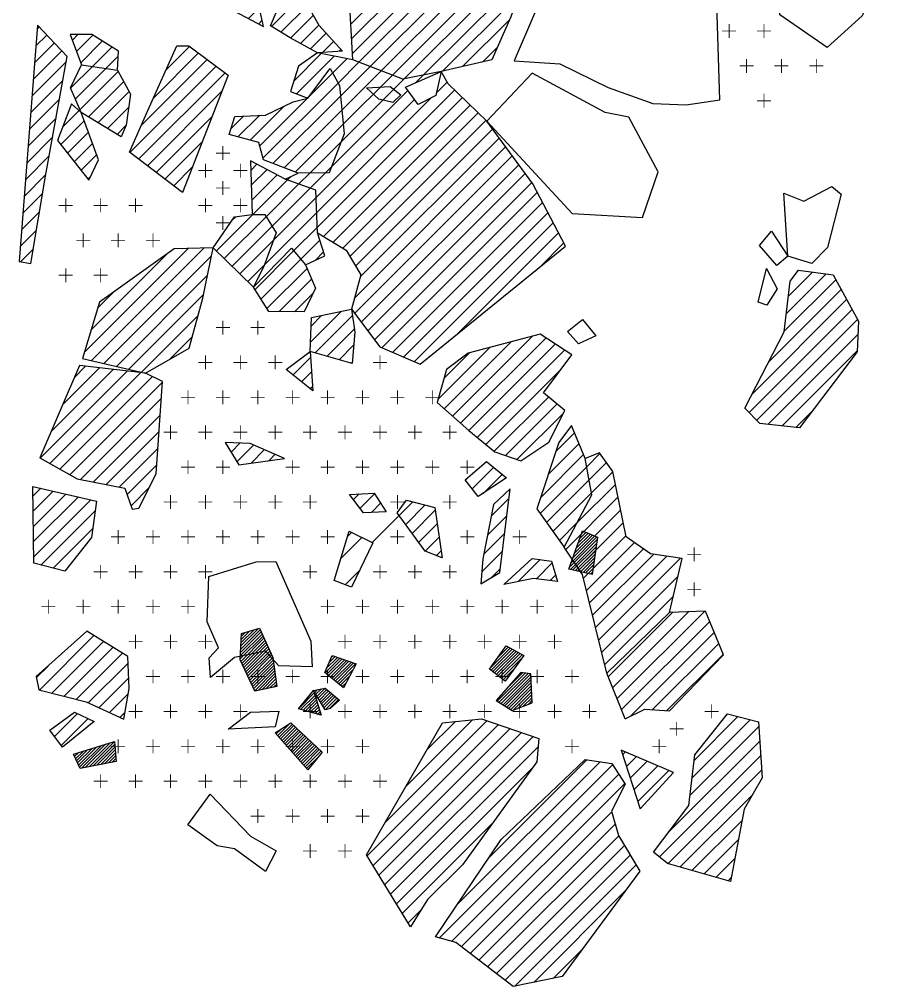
# Model space of a CAD drawing. Header units: metres. Extents: x -461 to -343, y -1670 to -1350.
# Drawn here: x -461.3 to -361.1, y -1670.4 to -1559.5 of the extents above; entities that cross this region are included whole.
import ezdxf

# ---------------------------------------------------------------- set-up
doc = ezdxf.new("R2010")
doc.units = ezdxf.units.M
doc.header["$LTSCALE"] = 25
doc.header["$MEASUREMENT"] = 0
doc.layers.get('0').update_dxf_attribs({"linetype": 'CONTINUOUS'})
for name, color, linetype in [('FEUER', 1, 'CONTINUOUS'), ('KNOCHEN', 2, 'CONTINUOUS'), ('KNOCHENSCHRAFF', 2, 'CONTINUOUS'), ('STEINE', 4, 'CONTINUOUS')]:
    doc.layers.add(name, color=color, linetype=linetype)

# ---------------------------------------------------------------- blocks, each defined once
blk = doc.blocks.new('*X1')
at = {"color": 0}
for p, q in [((-398.11, -1621.76), (-395.14, -1618.79)), ((-397.91, -1621.21), (-395.39, -1618.68)), ((-397.72, -1620.66), (-395.64, -1618.58)), ((-397.52, -1620.1), (-395.89, -1618.48)), ((-397.32, -1619.55), (-396.14, -1618.37)), ((-397.12, -1619), (-396.39, -1618.27)), ((-396.92, -1618.44), (-396.64, -1618.17)), ((-398.31, -1622.31), (-395.11, -1619.11)), ((-398.17, -1622.53), (-395.16, -1619.52)), ((-397.89, -1622.59), (-395.22, -1619.93)), ((-397.6, -1622.66), (-395.28, -1620.34)), ((-397.31, -1622.73), (-395.34, -1620.76)), ((-397.02, -1622.79), (-395.4, -1621.17)), ((-396.73, -1622.86), (-395.46, -1621.58)), ((-396.44, -1622.92), (-395.52, -1621.99)), ((-396.16, -1622.99), (-395.58, -1622.41)), ((-395.87, -1623.05), (-395.64, -1622.82)), ((-435.99, -1632.41), (-433.51, -1629.93)), ((-435.97, -1632.04), (-433.62, -1629.69)), ((-435.95, -1631.66), (-433.73, -1629.45)), ((-435.93, -1631.29), (-433.92, -1629.29)), ((-435.91, -1630.92), (-434.43, -1629.44)), ((-435.89, -1630.55), (-434.93, -1629.59)), ((-435.87, -1630.17), (-435.44, -1629.74)), ((-436, -1632.78), (-433.4, -1630.18)), ((-435.92, -1633.06), (-433.29, -1630.42)), ((-435.81, -1633.3), (-433.18, -1630.66)), ((-435.7, -1633.54), (-433.07, -1630.91)), ((-435.59, -1633.78), (-432.96, -1631.15)), ((-435.47, -1634.02), (-432.85, -1631.39)), ((-435.36, -1634.26), (-432.74, -1631.64)), ((-435.25, -1634.5), (-432.63, -1631.88)), ((-435.14, -1634.74), (-432.52, -1632.12)), ((-407.37, -1633.85), (-405.08, -1631.56)), ((-407.25, -1634.08), (-404.85, -1631.68)), ((-407.06, -1634.24), (-404.62, -1631.81)), ((-406.86, -1634.39), (-404.39, -1631.93)), ((-406.66, -1634.55), (-404.17, -1632.06)), ((-406.5, -1632.63), (-405.31, -1631.43)), ((-406.46, -1634.7), (-403.94, -1632.18)), ((-405.63, -1631.4), (-405.54, -1631.31)), ((-435.03, -1634.99), (-432.41, -1632.37)), ((-434.91, -1635.23), (-432.29, -1632.61)), ((-434.8, -1635.47), (-432.25, -1632.92)), ((-434.69, -1635.71), (-432.21, -1633.23)), ((-426.29, -1634.38), (-424.61, -1632.7)), ((-426.11, -1633.85), (-424.87, -1632.61)), ((-426.1, -1634.54), (-424.34, -1632.79)), ((-425.9, -1634.7), (-424.08, -1632.88)), ((-425.82, -1633.21), (-425.14, -1632.52)), ((-425.7, -1634.86), (-423.81, -1632.97)), ((-425.54, -1632.57), (-425.4, -1632.43)), ((-425.51, -1635.02), (-423.55, -1633.05)), ((-425.31, -1635.17), (-423.28, -1633.14)), ((-425.12, -1635.33), (-423.02, -1633.23)), ((-424.92, -1635.49), (-422.75, -1633.32)), ((-406.26, -1634.85), (-403.71, -1632.31)), ((-406.06, -1635.01), (-403.67, -1632.62)), ((-434.58, -1635.95), (-432.16, -1633.54)), ((-434.47, -1636.19), (-432.12, -1633.85)), ((-434.35, -1636.43), (-432.08, -1634.16)), ((-433.97, -1636.41), (-432.03, -1634.47)), ((-424.73, -1635.65), (-423.07, -1633.99)), ((-406.56, -1637.63), (-403.35, -1634.42)), ((-406.34, -1637.76), (-403.03, -1634.46)), ((-406.12, -1637.9), (-402.72, -1634.5)), ((-405.86, -1635.16), (-404.66, -1633.97)), ((-405.55, -1636.27), (-403.66, -1634.38)), ((-433.52, -1636.31), (-431.99, -1634.78)), ((-433.06, -1636.2), (-431.95, -1635.09)), ((-432.61, -1636.1), (-431.91, -1635.4)), ((-424.53, -1635.81), (-423.48, -1634.76)), ((-424.34, -1635.96), (-423.89, -1635.52)), ((-405.9, -1638.03), (-402.69, -1634.82)), ((-405.68, -1638.17), (-402.67, -1635.16)), ((-405.46, -1638.3), (-402.66, -1635.5)), ((-432.15, -1636), (-431.86, -1635.71)), ((-429.19, -1638.34), (-427.52, -1636.67)), ((-427.69, -1636.49), (-427.6, -1636.4)), ((-427.6, -1636.4), (-427.58, -1636.38)), ((-427.47, -1636.62), (-427.14, -1636.3)), ((-427.34, -1636.84), (-426.71, -1636.21)), ((-427.2, -1637.06), (-426.28, -1636.14)), ((-427.07, -1637.29), (-426.08, -1636.3)), ((-426.94, -1637.51), (-425.89, -1636.46)), ((-426.81, -1637.73), (-425.7, -1636.62)), ((-405.24, -1638.43), (-402.64, -1635.84)), ((-405.02, -1638.57), (-402.63, -1636.17)), ((-404.74, -1638.64), (-402.61, -1636.51)), ((-429.09, -1638.59), (-427.44, -1636.94)), ((-428.81, -1638.67), (-427.35, -1637.21)), ((-428.53, -1638.75), (-427.27, -1637.49)), ((-428.26, -1638.82), (-427.19, -1637.76)), ((-426.68, -1637.95), (-425.51, -1636.78)), ((-426.55, -1638.18), (-425.32, -1636.95)), ((-426.42, -1638.4), (-425.13, -1637.11)), ((-426.29, -1638.62), (-424.93, -1637.27)), ((-425.81, -1638.5), (-424.74, -1637.43)), ((-404.17, -1638.42), (-402.6, -1636.85)), ((-403.6, -1638.21), (-402.58, -1637.19)), ((-403.03, -1638), (-402.56, -1637.53)), ((-427.98, -1638.9), (-427.11, -1638.03)), ((-427.7, -1638.97), (-427.03, -1638.3)), ((-427.42, -1639.05), (-426.94, -1638.57)), ((-427.15, -1639.13), (-426.86, -1638.84)), ((-426.87, -1639.2), (-426.78, -1639.11)), ((-431.88, -1641.39), (-431.35, -1640.86)), ((-431.72, -1641.58), (-430.32, -1640.18)), ((-431.55, -1641.77), (-430.04, -1640.26)), ((-431.39, -1641.95), (-429.86, -1640.43)), ((-431.22, -1642.14), (-429.68, -1640.6)), ((-431.06, -1642.33), (-429.5, -1640.77)), ((-430.89, -1642.52), (-429.31, -1640.94)), ((-430.73, -1642.71), (-429.13, -1641.11)), ((-453.32, -1645.15), (-450.42, -1642.25)), ((-430.56, -1642.9), (-428.95, -1641.28)), ((-430.4, -1643.08), (-428.77, -1641.46)), ((-430.23, -1643.27), (-428.59, -1641.63)), ((-430.06, -1643.46), (-428.4, -1641.8)), ((-429.9, -1643.65), (-428.22, -1641.97)), ((-429.73, -1643.84), (-428.04, -1642.14)), ((-454.76, -1644.46), (-453.51, -1643.21)), ((-454.64, -1644.7), (-452.99, -1643.05)), ((-454.53, -1644.95), (-452.47, -1642.89)), ((-454.42, -1645.19), (-451.96, -1642.73)), ((-454.2, -1645.32), (-451.44, -1642.56)), ((-453.76, -1645.23), (-450.93, -1642.4)), ((-452.88, -1645.06), (-450.39, -1642.57)), ((-452.44, -1644.97), (-450.36, -1642.9)), ((-452, -1644.88), (-450.33, -1643.22)), ((-429.57, -1644.02), (-427.86, -1642.31)), ((-429.4, -1644.21), (-427.68, -1642.49)), ((-429.24, -1644.4), (-427.49, -1642.66)), ((-429.07, -1644.59), (-427.31, -1642.83)), ((-428.91, -1644.78), (-427.13, -1643)), ((-428.74, -1644.96), (-426.95, -1643.17)), ((-428.58, -1645.15), (-426.77, -1643.34)), ((-455.1, -1643.74), (-455.06, -1643.7)), ((-454.98, -1643.98), (-454.54, -1643.54)), ((-454.87, -1644.22), (-454.02, -1643.38)), ((-451.55, -1644.8), (-450.3, -1643.55)), ((-451.11, -1644.71), (-450.28, -1643.87)), ((-450.67, -1644.62), (-450.25, -1644.2)), ((-428.41, -1645.34), (-427.06, -1643.99)), ((-450.23, -1644.54), (-450.22, -1644.52))]:
    blk.add_line(p, q, dxfattribs=at)
blk = doc.blocks.new('*X4')
at = {"color": 0}
for p, q in [((-459.41, -1562.5), (-458.17, -1561.26)), ((-459.26, -1560.58), (-459.03, -1560.35)), ((-455.26, -1561.88), (-454.6, -1561.22)), ((-454.77, -1563.16), (-452.9, -1561.29)), ((-459.56, -1564.41), (-457.3, -1562.16)), ((-454.28, -1564.44), (-451.81, -1561.96)), ((-459.7, -1566.33), (-456.44, -1563.06)), ((-452.94, -1564.87), (-450.71, -1562.64)), ((-445.96, -1568.49), (-440.79, -1563.32)), ((-444.54, -1565.3), (-441.81, -1562.57)), ((-429.88, -1566.55), (-426.72, -1563.39)), ((-459.85, -1568.24), (-455.93, -1564.31)), ((-451.4, -1565.09), (-449.99, -1563.68)), ((-447.35, -1571.65), (-439.78, -1564.08)), ((-429.56, -1568), (-425.25, -1563.69)), ((-425.42, -1565.63), (-423.78, -1563.99)), ((-424.79, -1566.77), (-422.41, -1564.39)), ((-455.44, -1567.37), (-452.94, -1564.87)), ((-454.91, -1568.6), (-451.4, -1565.09)), ((-454.37, -1569.83), (-449.98, -1565.44)), ((-448.66, -1574.73), (-438.76, -1564.83)), ((-447.66, -1575.49), (-437.75, -1565.58)), ((-428.19, -1568.4), (-425.42, -1565.63)), ((-424.52, -1568.27), (-421.13, -1564.88)), ((-424.36, -1569.88), (-419.85, -1565.37)), ((-413.02, -1565.61), (-412.94, -1565.53)), ((-460, -1570.16), (-456.32, -1566.47)), ((-453.41, -1570.64), (-449.36, -1566.59)), ((-433.41, -1575.39), (-424.79, -1566.77)), ((-424.44, -1573.49), (-417.24, -1566.29)), ((-424.2, -1571.48), (-418.57, -1565.85)), ((-415.91, -1566.73), (-415.04, -1565.85)), ((-413.53, -1567.88), (-412.3, -1566.65)), ((-452.31, -1571.31), (-448.75, -1567.74)), ((-446.65, -1576.25), (-438.1, -1567.71)), ((-427.17, -1583.29), (-411.45, -1567.57)), ((-425.56, -1576.37), (-416.79, -1567.61)), ((-460.15, -1572.07), (-456.71, -1568.63)), ((-433.77, -1573.98), (-428.3, -1568.51)), ((-432.26, -1576), (-424.52, -1568.27)), ((-428.28, -1568.49), (-428.19, -1568.4)), ((-427.31, -1579.9), (-416.05, -1568.64)), ((-427.24, -1581.59), (-414.09, -1568.44)), ((-426.46, -1584.35), (-410.55, -1568.44)), ((-456.36, -1571.83), (-454.47, -1569.93)), ((-451.21, -1571.98), (-448.8, -1569.57)), ((-434.88, -1573.32), (-430.96, -1569.4)), ((-430.98, -1576.49), (-424.36, -1569.88)), ((-425.36, -1585.02), (-409.65, -1569.31)), ((-424.27, -1585.69), (-408.75, -1570.18)), ((-460.29, -1573.99), (-457.1, -1570.79)), ((-456.58, -1573.8), (-453.88, -1571.11)), ((-445.64, -1577.02), (-439.24, -1570.61)), ((-437.05, -1571.96), (-435.64, -1570.55)), ((-436.27, -1572.95), (-433.79, -1570.47)), ((-423.46, -1586.65), (-407.85, -1571.04)), ((-450.12, -1572.65), (-449.11, -1571.64)), ((-429.71, -1576.99), (-424.2, -1571.48)), ((-422.8, -1587.76), (-407.09, -1572.05)), ((-460.44, -1575.9), (-457.49, -1572.95)), ((-455.8, -1574.8), (-453.41, -1572.41)), ((-444.64, -1577.78), (-440.37, -1573.51)), ((-428.04, -1577.09), (-424.44, -1573.49)), ((-422.27, -1588.99), (-406.34, -1573.07)), ((-455.03, -1575.79), (-452.94, -1573.7)), ((-422.93, -1591.42), (-405.6, -1574.09)), ((-460.59, -1577.82), (-457.89, -1575.11)), ((-454.26, -1576.79), (-452.46, -1575)), ((-422.91, -1593.17), (-404.85, -1575.11)), ((-443.63, -1578.54), (-441.5, -1576.4)), ((-434.8, -1576.78), (-434.09, -1576.07)), ((-434.74, -1578.49), (-432.94, -1576.68)), ((-426.25, -1577.06), (-425.56, -1576.37)), ((-422.15, -1594.18), (-404.1, -1576.13)), ((-460.74, -1579.73), (-458.28, -1577.27)), ((-453.48, -1577.78), (-453.14, -1577.44)), ((-434.69, -1580.2), (-431.78, -1577.29)), ((-434.56, -1581.84), (-430.59, -1577.87)), ((-430.59, -1577.87), (-430.19, -1577.47)), ((-429.29, -1578.34), (-428.04, -1577.09)), ((-427.99, -1578.81), (-426.25, -1577.06)), ((-421.39, -1595.19), (-403.36, -1577.15)), ((-433.05, -1582.1), (-429.29, -1578.34)), ((-432.36, -1583.18), (-427.99, -1578.81)), ((-420.63, -1596.2), (-402.61, -1578.18)), ((-460.89, -1581.65), (-458.64, -1579.4)), ((-432.19, -1584.77), (-427.31, -1579.9)), ((-419.79, -1597.12), (-401.98, -1579.31)), ((-418.55, -1597.65), (-401.37, -1580.47)), ((-461.03, -1583.57), (-459, -1581.53)), ((-433.2, -1587.56), (-427.24, -1581.59)), ((-417.31, -1598.18), (-400.76, -1581.63)), ((-429.89, -1586.01), (-427.17, -1583.29)), ((-416.07, -1598.71), (-400.15, -1582.78)), ((-461.18, -1585.48), (-459.35, -1583.65)), ((-411.21, -1595.61), (-399.53, -1583.94)), ((-429.07, -1586.96), (-426.89, -1584.77)), ((-401.73, -1587.91), (-398.92, -1585.09)), ((-461.19, -1587.26), (-459.71, -1585.78)), ((-427.44, -1587.1), (-426.47, -1586.13)), ((-412.63, -1604.11), (-404.95, -1596.43)), ((-411.7, -1604.94), (-402.54, -1595.79)), ((-410.76, -1605.77), (-400.97, -1595.98)), ((-409.82, -1606.6), (-399.91, -1596.69)), ((-413.36, -1603.06), (-407.36, -1597.06)), ((-412.65, -1600.59), (-409.76, -1597.7)), ((-408.85, -1607.39), (-398.84, -1597.39)), ((-407.87, -1608.19), (-399.21, -1599.53)), ((-406.9, -1608.98), (-400.68, -1602.76)), ((-405.61, -1609.46), (-399.72, -1603.57)), ((-404.3, -1609.91), (-398.98, -1604.6)), ((-399.84, -1608.99), (-397.72, -1606.87)), ((-400.73, -1611.65), (-397.2, -1608.12)), ((-401.62, -1614.31), (-396.67, -1609.36)), ((-396.31, -1610.77), (-394.79, -1609.24)), ((-409.44, -1613.29), (-406.98, -1610.83)), ((-401.65, -1616.11), (-396.31, -1610.77)), ((-396.04, -1612.26), (-394.05, -1610.27)), ((-410.21, -1612.29), (-409.74, -1611.82)), ((-408.19, -1613.81), (-406.01, -1611.63)), ((-400.91, -1617.14), (-396.04, -1612.26)), ((-395.77, -1613.76), (-393.32, -1611.32)), ((-397.39, -1617.15), (-393.03, -1612.78)), ((-407.23, -1616.39), (-405.23, -1614.38)), ((-400.18, -1618.17), (-395.77, -1613.76)), ((-398.71, -1620.24), (-392.73, -1614.25)), ((-407.67, -1618.59), (-405.48, -1616.4)), ((-398, -1621.3), (-392.43, -1615.72)), ((-399.44, -1619.2), (-397.39, -1617.15)), ((-397.29, -1622.36), (-392.13, -1617.19)), ((-408.1, -1620.79), (-405.72, -1618.41)), ((-396.69, -1623.52), (-391.83, -1618.66)), ((-396.34, -1624.94), (-390.85, -1619.45)), ((-408.33, -1622.79), (-405.97, -1620.42)), ((-395.99, -1626.35), (-389.81, -1620.18)), ((-395.64, -1627.77), (-388.67, -1620.8)), ((-395.29, -1629.19), (-387.12, -1621.02)), ((-404.16, -1623.92), (-401.63, -1621.39)), ((-402.07, -1623.6), (-400.29, -1621.81)), ((-394.94, -1630.6), (-385.57, -1621.24)), ((-407.22, -1623.45), (-406.21, -1622.44)), ((-400.5, -1623.8), (-399.87, -1623.17)), ((-394.58, -1632.02), (-385.85, -1623.29)), ((-394.23, -1633.44), (-386.38, -1625.58)), ((-393.83, -1634.81), (-386.49, -1627.46)), ((-393.33, -1636.07), (-384.66, -1627.4)), ((-392.83, -1637.34), (-382.82, -1627.33)), ((-392.32, -1638.6), (-382.21, -1628.49)), ((-391.3, -1639.34), (-381.7, -1629.74)), ((-388.78, -1638.59), (-381.19, -1631)), ((-387.13, -1638.71), (-380.68, -1632.26)), ((-419.44, -1651.58), (-407.73, -1639.86)), ((-417.04, -1647.41), (-409.39, -1639.75)), ((-414.65, -1643.24), (-411.35, -1639.95)), ((-384.24, -1646.42), (-377.57, -1639.76)), ((-383.99, -1644.41), (-378.98, -1639.4)), ((-421.46, -1655.36), (-406.41, -1640.31)), ((-420.79, -1656.46), (-405.09, -1640.76)), ((-384.49, -1648.44), (-376.59, -1640.55)), ((-420.12, -1657.56), (-403.77, -1641.21)), ((-419.45, -1658.66), (-402.45, -1641.66)), ((-386.96, -1652.68), (-376.49, -1642.21)), ((-418.78, -1659.75), (-401.88, -1642.85)), ((-407.5, -1655.54), (-396.31, -1644.36)), ((-392.2, -1643.78), (-391.89, -1643.47)), ((-391.76, -1645.11), (-390.64, -1643.99)), ((-387.99, -1655.48), (-376.38, -1643.87)), ((-418.11, -1660.85), (-402.54, -1645.28)), ((-413.2, -1664.78), (-393.35, -1644.93)), ((-411.18, -1660.99), (-394.78, -1644.59)), ((-391.33, -1646.44), (-389.4, -1644.52)), ((-390.9, -1647.78), (-388.16, -1645.04)), ((-390.46, -1649.11), (-386.92, -1645.57)), ((-387.01, -1656.27), (-376.28, -1645.54)), ((-411.82, -1665.17), (-392.65, -1646)), ((-410.68, -1665.8), (-391.95, -1647.07)), ((-385.63, -1656.65), (-377.32, -1648.35)), ((-409.68, -1666.56), (-393.46, -1650.34)), ((-417.44, -1661.95), (-407.09, -1651.6)), ((-408.68, -1667.33), (-393.06, -1651.71)), ((-384.25, -1657.04), (-378.51, -1651.3)), ((-407.68, -1668.1), (-392.65, -1653.07)), ((-406.68, -1668.87), (-391.99, -1654.18)), ((-382.87, -1657.43), (-378.93, -1653.49)), ((-405.68, -1669.63), (-391.33, -1655.28)), ((-404.6, -1670.33), (-390.66, -1656.39)), ((-381.49, -1657.82), (-379.34, -1655.67)), ((-380.11, -1658.21), (-379.76, -1657.85)), ((-402.37, -1669.86), (-391.93, -1659.42)), ((-416.77, -1663.05), (-415.35, -1661.63)), ((-400.13, -1669.39), (-396.92, -1666.18))]:
    blk.add_line(p, q, dxfattribs=at)
blk = doc.blocks.new('*X5')
at = {"color": 0}
for p, q in [((-438.74, -1586.02), (-434.56, -1581.84)), ((-437.84, -1586.89), (-433.05, -1582.1)), ((-436.85, -1582.36), (-436.57, -1582.09)), ((-436.94, -1587.76), (-432.36, -1583.18)), ((-453.07, -1598.58), (-440.17, -1585.69)), ((-436.05, -1588.63), (-432.19, -1584.77)), ((-453.87, -1597.61), (-441.98, -1585.73)), ((-453.11, -1595.09), (-444.27, -1586.25)), ((-451.63, -1598.91), (-439.3, -1586.58)), ((-434.31, -1590.43), (-429.89, -1586.01)), ((-435.15, -1589.5), (-433.2, -1587.56)), ((-433.63, -1591.52), (-429.07, -1586.96)), ((-450.2, -1599.25), (-439.75, -1588.8)), ((-432.96, -1592.61), (-428.35, -1588.01)), ((-373.43, -1593.19), (-368.9, -1588.66)), ((-373.21, -1591.2), (-370.45, -1588.44)), ((-372.22, -1588.44), (-372, -1588.22)), ((-431.54, -1592.96), (-427.83, -1589.26)), ((-373.66, -1595.19), (-367.78, -1589.31)), ((-452.36, -1592.57), (-450.46, -1590.67)), ((-448.76, -1599.58), (-440.2, -1591.02)), ((-429.79, -1592.98), (-427.66, -1590.85)), ((-375.47, -1598.77), (-367.15, -1590.45)), ((-377.37, -1602.43), (-366.53, -1591.59)), ((-447.33, -1599.91), (-440.83, -1593.42)), ((-427.97, -1596.46), (-424.44, -1592.94)), ((-427.9, -1594.62), (-426.69, -1593.41)), ((-427.43, -1597.69), (-423.16, -1593.42)), ((-377.71, -1604.54), (-365.9, -1592.73)), ((-376.83, -1605.43), (-365.28, -1593.87)), ((-426.06, -1598.09), (-422.93, -1594.96)), ((-375.52, -1605.89), (-365.24, -1595.6)), ((-444.1, -1598.45), (-441.5, -1595.85)), ((-424.68, -1598.48), (-422.99, -1596.79)), ((-373.93, -1606.07), (-365.32, -1597.45)), ((-429.98, -1600.24), (-427.96, -1598.23)), ((-423.3, -1598.87), (-423.16, -1598.72)), ((-458.95, -1609.77), (-448.97, -1599.78)), ((-457.82, -1610.4), (-447.38, -1599.96)), ((-457.68, -1606.73), (-450.55, -1599.6)), ((-456.36, -1603.64), (-452.14, -1599.42)), ((-455.04, -1600.55), (-453.73, -1599.24)), ((-429, -1601.03), (-427.85, -1599.88)), ((-456.68, -1611.03), (-446.07, -1600.42)), ((-455.55, -1611.67), (-444.92, -1601.04)), ((-428.02, -1601.81), (-427.74, -1601.54)), ((-454.33, -1612.22), (-445.05, -1602.94)), ((-372.34, -1606.25), (-370.53, -1604.43)), ((-452.85, -1612.51), (-445.18, -1604.83)), ((-451.37, -1612.8), (-445.31, -1606.73)), ((-449.9, -1613.09), (-445.43, -1608.62)), ((-437.73, -1607.99), (-437.71, -1607.97)), ((-437.05, -1609.08), (-436, -1608.03)), ((-436.37, -1610.17), (-434.46, -1608.26)), ((-434.76, -1610.33), (-433.23, -1608.79)), ((-432.71, -1610.05), (-432, -1609.33)), ((-448.98, -1613.94), (-445.56, -1610.52)), ((-459.77, -1614.12), (-458.87, -1613.22)), ((-448.52, -1615.24), (-446.43, -1613.15)), ((-459.74, -1615.86), (-457.43, -1613.55)), ((-459.71, -1617.6), (-455.99, -1613.88)), ((-459.68, -1619.34), (-454.55, -1614.21)), ((-459.65, -1621.07), (-453.12, -1614.54)), ((-423.04, -1614.51), (-422.39, -1613.87)), ((-422.28, -1615.52), (-420.62, -1613.86)), ((-420.97, -1615.98), (-419.93, -1614.94)), ((-420.9, -1619.45), (-416.23, -1614.77)), ((-417.05, -1617.37), (-414.81, -1615.13)), ((-458.84, -1622.03), (-452.62, -1615.81)), ((-416.31, -1618.39), (-413.66, -1615.74)), ((-415.57, -1619.42), (-413.44, -1617.29)), ((-457.44, -1622.39), (-452.92, -1617.88)), ((-424.48, -1621.26), (-422.09, -1618.86)), ((-423.7, -1618.71), (-423.27, -1618.28)), ((-414.83, -1620.44), (-413.22, -1618.84)), ((-413.56, -1620.95), (-413, -1620.39)), ((-423.99, -1624.3), (-422.37, -1622.69)), ((-459.02, -1636.35), (-452.78, -1630.11)), ((-457.61, -1636.71), (-451.68, -1630.79)), ((-456.2, -1637.07), (-450.59, -1631.46)), ((-454.79, -1637.43), (-449.5, -1632.14)), ((-453.42, -1637.83), (-448.86, -1633.27)), ((-459.36, -1634.92), (-458.03, -1633.6)), ((-452.21, -1638.38), (-448.79, -1634.96)), ((-451, -1638.94), (-448.84, -1636.78)), ((-449.79, -1639.5), (-449.22, -1638.92)), ((-457.28, -1641.68), (-454.65, -1639.05)), ((-456.53, -1642.7), (-453.45, -1639.62))]:
    blk.add_line(p, q, dxfattribs=at)
blk = doc.blocks.new('*X6')
at = {"color": 0}
for p, q in [((-423.8, -1551.63), (-412.18, -1540.02)), ((-423.89, -1549.96), (-415.26, -1541.33)), ((-423.71, -1553.31), (-411.18, -1540.78)), ((-423.91, -1548.21), (-417.91, -1542.21)), ((-423.85, -1546.38), (-419.75, -1542.28)), ((-423.8, -1544.56), (-421.58, -1542.35)), ((-423.74, -1542.74), (-423.42, -1542.42)), ((-423.62, -1554.99), (-410.18, -1541.55)), ((-423.53, -1556.66), (-409.18, -1542.32)), ((-423.44, -1558.34), (-408.18, -1543.08)), ((-423.34, -1560.02), (-407.17, -1543.85)), ((-423.25, -1561.7), (-406.17, -1544.61)), ((-423.16, -1563.37), (-405.14, -1545.35)), ((-422.41, -1564.39), (-404.05, -1546.03)), ((-421.13, -1564.88), (-402.97, -1546.71)), ((-419.85, -1565.37), (-401.88, -1547.39)), ((-418.57, -1565.85), (-401.22, -1548.5)), ((-417.24, -1566.29), (-402.19, -1551.23)), ((-435.48, -1554.47), (-433.24, -1552.23)), ((-437.4, -1558.16), (-432.29, -1553.05)), ((-436.24, -1558.77), (-431.46, -1553.99)), ((-415.04, -1565.85), (-403.15, -1553.97)), ((-431.39, -1557.45), (-429.53, -1555.6)), ((-432.43, -1560.27), (-428.9, -1556.74)), ((-412.83, -1565.41), (-404.12, -1556.7)), ((-431.34, -1560.94), (-428.27, -1557.87)), ((-435.09, -1559.39), (-433.69, -1557.99)), ((-430.24, -1561.61), (-427.63, -1559)), ((-433.93, -1560), (-433.52, -1559.58)), ((-429.1, -1562.24), (-427, -1560.14)), ((-410.54, -1564.89), (-405.12, -1559.47)), ((-427.96, -1562.86), (-426.16, -1561.06)), ((-426.59, -1563.27), (-425.31, -1561.99)), ((-424.69, -1563.13), (-424.47, -1562.91)), ((-408.25, -1564.37), (-406.53, -1562.65))]:
    blk.add_line(p, q, dxfattribs=at)
blk = doc.blocks.new('LB')
at = {"layer": 'FEUER', "const_width": 0.1}
for points in [[(0, 0), (0, -1.6)], [(-0.8, -0.8), (0.8, -0.8)]]:
    blk.add_lwpolyline(points, dxfattribs=at)

msp = doc.modelspace()

# ---------------------------------------------------------------- linework, layer by layer
at = {"layer": 'FEUER'}
msp.add_lwpolyline([(-430.86, -1577.77), (-429.39, -1577.11)], dxfattribs=at)
at = {"layer": 'KNOCHEN'}
for points in [[(-398.37, -1622.48), (-396.8, -1618.1), (-395.06, -1618.82), (-395.68, -1623.1), (-398.37, -1622.48)], [(-431.83, -1635.93), (-434.33, -1636.49), (-436.01, -1632.87), (-435.86, -1629.87), (-433.82, -1629.26), (-432.29, -1632.62), (-431.83, -1635.93)], [(-405.66, -1635.32), (-407.44, -1633.94), (-405.55, -1631.29), (-403.52, -1632.41), (-405.66, -1635.32)], [(-424.19, -1636.08), (-426.33, -1634.35), (-425.47, -1632.41), (-422.72, -1633.33), (-424.19, -1636.08)], [(-403.87, -1634.35), (-406.68, -1637.56), (-404.84, -1638.68), (-402.55, -1637.81), (-402.7, -1634.5), (-403.87, -1634.35)], [(-429.34, -1638.52), (-427.61, -1636.39), (-426.74, -1639.24), (-429.34, -1638.52)], [(-426.28, -1638.63), (-427.61, -1636.39), (-426.28, -1636.13), (-424.65, -1637.51), (-425.72, -1638.47), (-426.28, -1638.63)], [(-428.27, -1645.5), (-431.99, -1641.27), (-430.2, -1640.1), (-426.64, -1643.46), (-428.27, -1645.5)], [(-454.34, -1645.35), (-455.11, -1643.72), (-450.42, -1642.24), (-450.22, -1644.53), (-454.34, -1645.35)]]:
    msp.add_lwpolyline(points, dxfattribs=at)
at = {"layer": 'STEINE'}
for points in [[(-412.99, -1565.45), (-417.37, -1566.31), (-423.12, -1564.12), (-423.94, -1549.1), (-423.73, -1542.43), (-416.86, -1542.17), (-412.43, -1539.83), (-405.5, -1545.13), (-401.02, -1547.93), (-404.99, -1559.18), (-407.18, -1564.12), (-412.99, -1565.45)], [(-404.64, -1564.23), (-399.39, -1564.58), (-393.84, -1567.28), (-388.75, -1569.11), (-384.93, -1569.27), (-381.06, -1568.71), (-381.36, -1558.98), (-382.08, -1550.02), (-381.46, -1544.16), (-390.53, -1542.33), (-397.25, -1548.49), (-398.52, -1551.24), (-402.29, -1558.78), (-404.64, -1564.23)], [(-374.28, -1554.25), (-367.1, -1550.58), (-362.67, -1547.98), (-361.14, -1550.32), (-364.76, -1559.08), (-368.78, -1562.7), (-374.18, -1558.93), (-374.28, -1554.25)], [(-433.36, -1560.3), (-433.82, -1558.21), (-431.37, -1553.84), (-433.92, -1551.65), (-437.48, -1558.11), (-433.36, -1560.3)], [(-427.14, -1563.31), (-430.3, -1561.58), (-432.54, -1560.2), (-430.91, -1556.33), (-429.89, -1554.96), (-426.99, -1560.15), (-424.29, -1563.1), (-427.14, -1563.31)], [(-459.99, -1587.45), (-458.31, -1577.46), (-455.82, -1563.71), (-459.23, -1560.15), (-461.32, -1587.24), (-459.99, -1587.45)], [(-450.06, -1565.29), (-449.96, -1563.1), (-453.01, -1561.22), (-455.51, -1561.22), (-454.19, -1564.68)], [(-448.69, -1574.71), (-446.6, -1569.93), (-443.29, -1562.49), (-441.91, -1562.49), (-437.38, -1565.85), (-442.63, -1579.3), (-448.69, -1574.71)], [(-423.12, -1564.12), (-427.14, -1563.31), (-429.33, -1564.84), (-430.25, -1567.74), (-428.27, -1568.5)], [(-454.24, -1570.13), (-455.46, -1567.33), (-454.19, -1564.68), (-450.06, -1565.29), (-448.58, -1568.04), (-449.09, -1571.61), (-449.65, -1572.93), (-454.24, -1570.13)], [(-437.28, -1572.68), (-436.62, -1570.59), (-433.1, -1570.44), (-429.95, -1568.91), (-428.27, -1568.5), (-425.72, -1565.09), (-424.65, -1567.03), (-424.09, -1572.58), (-425.82, -1577.06), (-429.39, -1577.11), (-433.36, -1575.58), (-433.87, -1573.59), (-437.28, -1572.68)], [(-427.15, -1583.93), (-423.89, -1585.92), (-422.21, -1588.77), (-423.28, -1592.69), (-420.02, -1597.02), (-415.38, -1599.01), (-398.73, -1585.46), (-402.5, -1578.33), (-407.74, -1571.15), (-412.17, -1566.87), (-412.99, -1565.45)], [(-415.64, -1569.22), (-417.06, -1567.23), (-412.99, -1565.45), (-413.6, -1568.2), (-415.64, -1569.22)], [(-402.55, -1565.65), (-407.74, -1571.15), (-397.97, -1581.74), (-389.92, -1582.2), (-388.14, -1576.96), (-391.5, -1570.69), (-394.2, -1570.13), (-402.55, -1565.65)], [(-421.54, -1567.33), (-418.84, -1567.18), (-417.62, -1568.1), (-418.54, -1569.01), (-420.12, -1568.6), (-421.54, -1567.33)], [(-455.36, -1569.16), (-456.94, -1573.34), (-453.37, -1577.92), (-452.25, -1575.58), (-454.24, -1570.13), (-455.36, -1569.16)], [(-428.52, -1587.6), (-426.33, -1586.58), (-427.15, -1583.93), (-427.35, -1579.04), (-430.86, -1577.77), (-434.84, -1575.68), (-434.63, -1581.84)], [(-373.72, -1579.4), (-371.43, -1580.32), (-368.22, -1578.64), (-367.16, -1579.5), (-368.73, -1585.62), (-370.52, -1587.45), (-373.27, -1586.63), (-373.72, -1579.4)], [(-439.11, -1585.66), (-436.67, -1582.1), (-434.63, -1581.84), (-433.21, -1581.84), (-431.88, -1583.93), (-433.26, -1587.7), (-434.48, -1590.15), (-439.11, -1585.66)], [(-374.54, -1587.7), (-376.53, -1585.41), (-375.15, -1583.73), (-373.27, -1586.63), (-374.54, -1587.7)], [(-446.85, -1600.02), (-441.86, -1597.17), (-440.28, -1591.42), (-439.11, -1585.66), (-443.59, -1585.77), (-452.15, -1591.88), (-454.09, -1598.34), (-446.85, -1600.02)], [(-434.48, -1590.15), (-430.15, -1585.71), (-428.52, -1587.6), (-427.4, -1590.3), (-428.67, -1593), (-432.75, -1592.95), (-434.48, -1590.15)], [(-378.21, -1604.05), (-373.67, -1595.29), (-373.01, -1589.49), (-372.04, -1588.21), (-368.07, -1588.77), (-365.17, -1594.07), (-365.32, -1597.58), (-371.94, -1606.29), (-376.48, -1605.78), (-378.21, -1604.05)], [(-376.68, -1591.88), (-375.71, -1588.01), (-374.49, -1590.35), (-375.66, -1592.24), (-376.68, -1591.88)], [(-427.86, -1593.66), (-423.28, -1592.69), (-422.87, -1595.34), (-423.17, -1598.9), (-428.01, -1597.53), (-427.86, -1593.66)], [(-397.25, -1596.67), (-398.53, -1595.24), (-396.79, -1593.86), (-395.27, -1595.75), (-397.25, -1596.67)], [(-398.83, -1604.3), (-401.28, -1602.27), (-398.02, -1597.94), (-401.63, -1595.54), (-409.88, -1597.73), (-412.38, -1599.62), (-413.45, -1603.39), (-409.83, -1606.6), (-406.83, -1609.04), (-403.87, -1610.06), (-400.67, -1607.92), (-398.83, -1604.3)], [(-428.01, -1597.53), (-427.71, -1602.06), (-430.76, -1599.62), (-428.01, -1597.53)], [(-458.98, -1609.75), (-454.7, -1612.14), (-449.25, -1613.21), (-448.38, -1615.61), (-447.62, -1615.51), (-445.63, -1611.58), (-444.92, -1600.99), (-446.85, -1600.02), (-454.44, -1599.16), (-458.98, -1609.75)], [(-398.88, -1619.99), (-395.73, -1613.98), (-396.49, -1609.8), (-398.07, -1606.04), (-399.49, -1607.97), (-402.04, -1615.56), (-398.88, -1619.99)], [(-430.92, -1609.8), (-434.89, -1608.07), (-437.74, -1607.97), (-436.16, -1610.52), (-430.92, -1609.8)], [(-393.99, -1634.4), (-386.81, -1627.48), (-385.39, -1621.26), (-389, -1620.75), (-391.8, -1618.77), (-393.33, -1611.28), (-394.86, -1609.14), (-396.49, -1609.8)], [(-410.24, -1612.25), (-407.79, -1610.16), (-405.5, -1612.04), (-408.76, -1614.18), (-410.24, -1612.25)], [(-459.64, -1621.82), (-459.79, -1613.01), (-452.46, -1614.69), (-453.07, -1618.87), (-456.12, -1622.74), (-459.64, -1621.82)], [(-406.27, -1622.89), (-405.1, -1613.27), (-406.98, -1615.1), (-408.2, -1621.31), (-408.46, -1624.16), (-406.27, -1622.89)], [(-423.48, -1613.93), (-420.68, -1613.78), (-419.3, -1615.91), (-421.9, -1616.02), (-423.48, -1613.93)], [(-418.03, -1616.02), (-416.96, -1614.59), (-413.7, -1615.41), (-412.89, -1621.21), (-414.82, -1620.45), (-418.03, -1616.02)], [(-423.28, -1624.57), (-425.26, -1623.81), (-423.53, -1618.15), (-420.83, -1619.48), (-423.28, -1624.57)], [(-393.99, -1634.4), (-396.8, -1623.1), (-398.88, -1619.99)], [(-433.11, -1631.9), (-436.67, -1632.62), (-439.42, -1634.91), (-439.57, -1632.67), (-438.5, -1631.5), (-439.78, -1628.54), (-439.62, -1623.35), (-434.17, -1621.67), (-431.93, -1621.62), (-427.91, -1630.73), (-427.76, -1633.69), (-431.58, -1633.58), (-433.11, -1631.9)], [(-405.81, -1624.27), (-402.55, -1621.26), (-400.36, -1621.57), (-399.65, -1623.91), (-402.4, -1623.55), (-405.81, -1624.27)], [(-391.91, -1639.65), (-389.67, -1638.53), (-386.81, -1638.73), (-380.65, -1632.31), (-382.69, -1627.32), (-386.81, -1627.48)], [(-448.89, -1632.51), (-453.58, -1629.61), (-459.38, -1634.81), (-459.08, -1636.33), (-453.68, -1637.71), (-449.35, -1639.7), (-448.74, -1636.18), (-448.89, -1632.51)], [(-391.91, -1639.65), (-393.99, -1634.4)], [(-457.81, -1640.97), (-455, -1638.88), (-452.76, -1639.95), (-456.38, -1642.9), (-457.81, -1640.97)], [(-437.38, -1640.82), (-434.84, -1638.88), (-431.58, -1638.78), (-431.99, -1640.56), (-437.38, -1640.82)], [(-416.51, -1663.48), (-421.55, -1655.23), (-412.84, -1640.1), (-408.36, -1639.65), (-401.79, -1641.89), (-402.04, -1644.59), (-410.55, -1656.4), (-414.57, -1660.37), (-416.51, -1663.48)], [(-388.65, -1654.92), (-384.63, -1649.58), (-383.91, -1643.77), (-380.19, -1639.09), (-376.63, -1640), (-376.22, -1646.42), (-378.26, -1649.99), (-379.84, -1658.29), (-387.07, -1656.25), (-388.65, -1654.92)], [(-390.18, -1649.98), (-386.36, -1645.81), (-392.37, -1643.26), (-390.18, -1649.98)], [(-413.65, -1664.65), (-406.12, -1653.5), (-396.49, -1644.33), (-393.44, -1644.79), (-391.91, -1647.13), (-393.49, -1650.24), (-392.67, -1653.04), (-390.23, -1657.11), (-399.14, -1669.18), (-404.74, -1670.35), (-411.31, -1665.31), (-413.65, -1664.65)], [(-433.11, -1657.16), (-436.67, -1654.57), (-438.66, -1654.21), (-442.02, -1651.82), (-439.47, -1648.3), (-434.84, -1653.09), (-431.88, -1654.77), (-433.11, -1657.16)]]:
    msp.add_lwpolyline(points, dxfattribs=at)

# ---------------------------------------------------------------- block references
at = {"layer": 'FEUER'}
for name, p in [('*X6', (0, 0)), ('LB', (-380, -1560)), ('LB', (-376, -1560)), ('*X4', (0, 0)), ('LB', (-378, -1564)), ('LB', (-374, -1564)), ('LB', (-370, -1564)), ('LB', (-376, -1568)), ('LB', (-438, -1574)), ('LB', (-440, -1576)), ('LB', (-436, -1576)), ('LB', (-438, -1578)), ('LB', (-456, -1580)), ('LB', (-452, -1580)), ('LB', (-448, -1580)), ('LB', (-440, -1580)), ('LB', (-436, -1580)), ('*X5', (0, 0)), ('LB', (-438, -1582)), ('LB', (-454, -1584)), ('LB', (-450, -1584)), ('LB', (-446, -1584)), ('LB', (-456, -1588)), ('LB', (-452, -1588)), ('LB', (-438, -1594)), ('LB', (-434, -1594)), ('LB', (-440, -1598)), ('LB', (-436, -1598)), ('LB', (-432, -1598)), ('LB', (-420, -1598)), ('LB', (-442, -1602)), ('LB', (-438, -1602)), ('LB', (-434, -1602)), ('LB', (-430, -1602)), ('LB', (-426, -1602)), ('LB', (-422, -1602)), ('LB', (-418, -1602)), ('LB', (-414, -1602)), ('LB', (-444, -1606)), ('LB', (-440, -1606)), ('LB', (-436, -1606)), ('LB', (-432, -1606)), ('LB', (-428, -1606)), ('LB', (-424, -1606)), ('LB', (-420, -1606)), ('LB', (-416, -1606)), ('LB', (-412, -1606)), ('LB', (-442, -1610)), ('LB', (-438, -1610)), ('LB', (-430, -1610)), ('LB', (-426, -1610)), ('LB', (-422, -1610)), ('LB', (-418, -1610)), ('LB', (-414, -1610)), ('LB', (-410, -1610)), ('LB', (-444, -1614)), ('LB', (-440, -1614)), ('LB', (-436, -1614)), ('LB', (-432, -1614)), ('LB', (-428, -1614)), ('LB', (-418, -1614)), ('LB', (-412, -1614)), ('LB', (-450, -1618)), ('LB', (-446, -1618)), ('LB', (-442, -1618)), ('LB', (-438, -1618)), ('LB', (-434, -1618)), ('LB', (-430, -1618)), ('LB', (-426, -1618)), ('LB', (-418, -1618)), ('LB', (-410, -1618)), ('LB', (-404, -1618)), ('LB', (-384, -1620)), ('LB', (-452, -1622)), ('LB', (-448, -1622)), ('LB', (-444, -1622)), ('LB', (-440, -1622)), ('LB', (-428, -1622)), ('LB', (-420, -1622)), ('LB', (-416, -1622)), ('LB', (-412, -1622)), ('LB', (-384, -1624)), ('LB', (-458, -1626)), ('LB', (-454, -1626)), ('LB', (-450, -1626)), ('LB', (-446, -1626)), ('LB', (-442, -1626)), ('LB', (-426, -1626)), ('LB', (-422, -1626)), ('LB', (-418, -1626)), ('LB', (-414, -1626)), ('LB', (-410, -1626)), ('LB', (-406, -1626)), ('LB', (-402, -1626)), ('LB', (-398, -1626)), ('LB', (-448, -1630)), ('LB', (-444, -1630)), ('LB', (-440, -1630)), ('LB', (-424, -1630)), ('LB', (-420, -1630)), ('LB', (-416, -1630)), ('LB', (-412, -1630)), ('LB', (-408, -1630)), ('LB', (-404, -1630)), ('LB', (-400, -1630)), ('LB', (-446, -1634)), ('LB', (-442, -1634)), ('LB', (-438, -1634)), ('LB', (-434, -1634)), ('LB', (-430, -1634)), ('LB', (-426, -1634)), ('LB', (-422, -1634)), ('LB', (-418, -1634)), ('LB', (-414, -1634)), ('LB', (-410, -1634)), ('LB', (-406, -1634)), ('LB', (-402, -1634)), ('LB', (-398, -1634)), ('LB', (-448, -1638)), ('LB', (-444, -1638)), ('LB', (-440, -1638)), ('LB', (-436, -1638)), ('LB', (-428, -1638)), ('LB', (-424, -1638)), ('LB', (-420, -1638)), ('LB', (-416, -1638)), ('LB', (-412, -1638)), ('LB', (-408, -1638)), ('LB', (-404, -1638)), ('LB', (-400, -1638)), ('LB', (-396, -1638)), ('LB', (-382, -1638)), ('LB', (-386, -1640)), ('LB', (-450, -1642)), ('LB', (-446, -1642)), ('LB', (-442, -1642)), ('LB', (-438, -1642)), ('LB', (-434, -1642)), ('LB', (-430, -1642)), ('LB', (-426, -1642)), ('LB', (-422, -1642)), ('LB', (-398, -1642)), ('LB', (-388, -1642)), ('LB', (-452, -1646)), ('LB', (-448, -1646)), ('LB', (-444, -1646)), ('LB', (-440, -1646)), ('LB', (-436, -1646)), ('LB', (-432, -1646)), ('LB', (-428, -1646)), ('LB', (-424, -1646)), ('LB', (-420, -1646)), ('LB', (-434, -1650)), ('LB', (-430, -1650)), ('LB', (-426, -1650)), ('LB', (-422, -1650)), ('LB', (-428, -1654)), ('LB', (-424, -1654))]:
    msp.add_blockref(name, p, dxfattribs=at)
at = {"layer": 'KNOCHENSCHRAFF'}
msp.add_blockref('*X1', (0, 0), dxfattribs=at)

doc.saveas('drawing.dxf')
